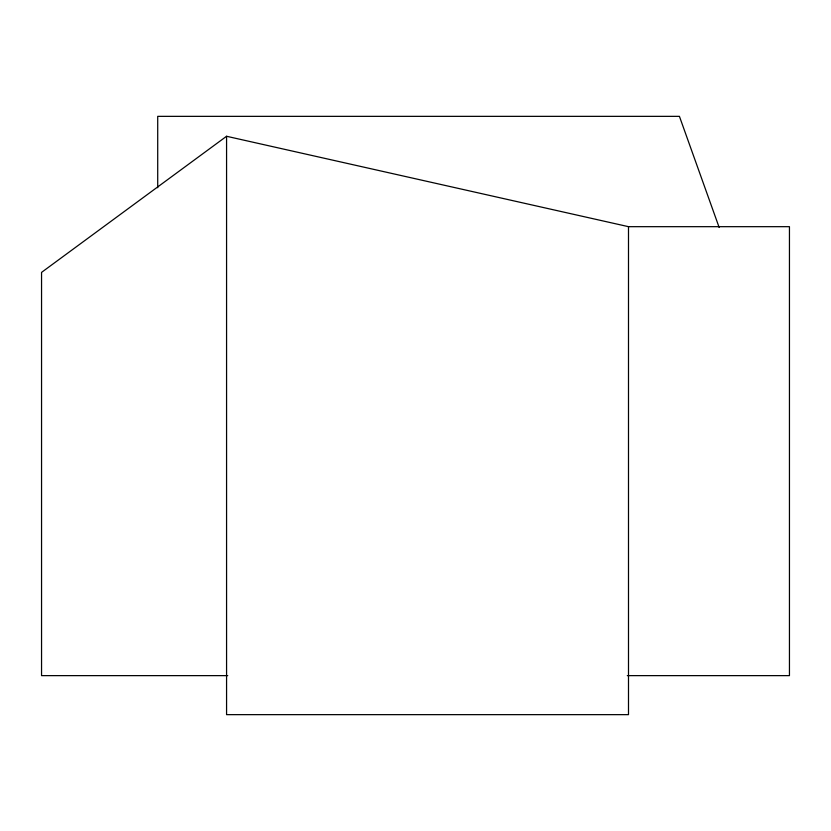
<?xml version="1.0" encoding="UTF-8"?>
<svg xmlns="http://www.w3.org/2000/svg" width="831" height="831" viewBox="0 0 831 831"><rect width="100%" height="100%" fill="white"/><g stroke="black" fill="none" stroke-linecap="round" stroke-linejoin="round"><path stroke-width="1.25" d="M627.301 675.634L789.45 675.634L789.45 226.676L628.496 226.676L226.572 136.274L41.55 272.381L41.55 675.634L227.756 675.634M719.158 227.455L679.426 116.35L157.713 116.35L157.713 187.754M628.496 226.676L628.496 714.65L226.572 714.65L226.572 136.274"/></g></svg>
